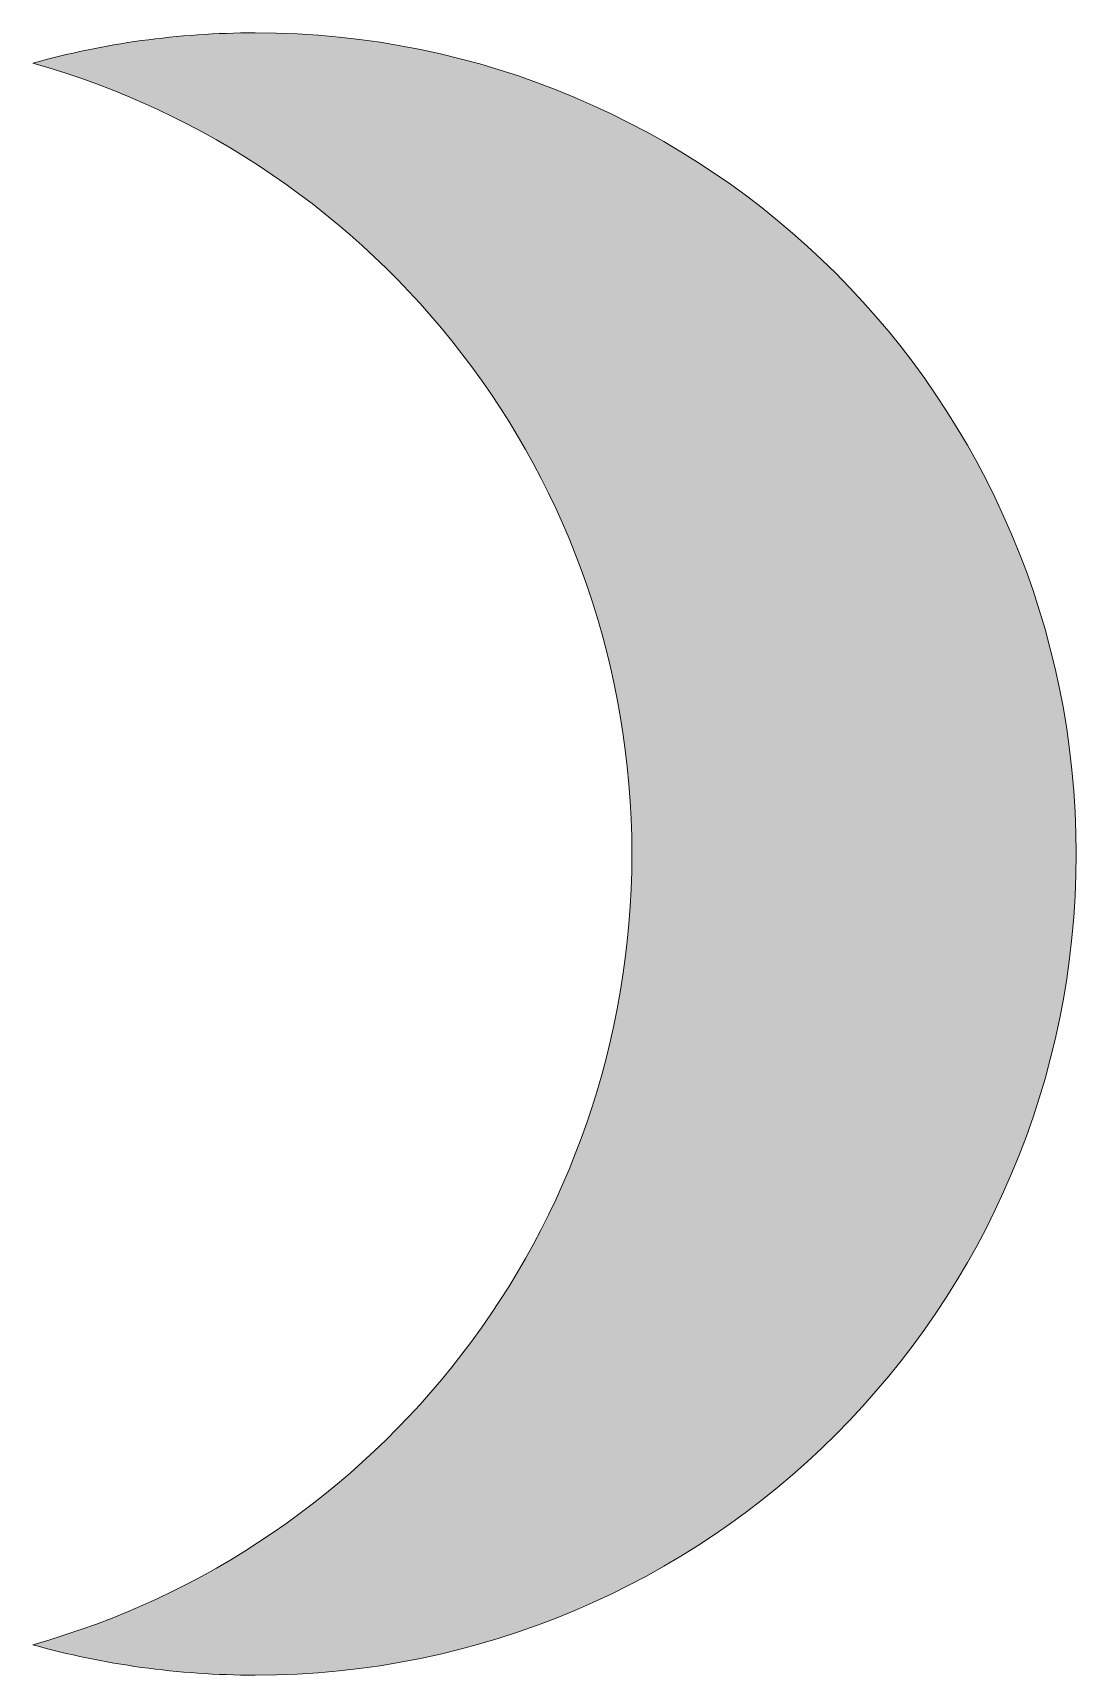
# Model space of a CAD drawing. Extents: x 123 to 472, y -423 to -100.
# Drawn here: x 347.5 to 394, y -172.8 to -99.6 of the extents above; entities that cross this region are included whole.
import ezdxf

# ---------------------------------------------------------------- set-up
doc = ezdxf.new("R2010")
doc.units = 0
doc.header["$MEASUREMENT"] = 0
doc.layers.add('Layer 1', color=7, linetype='Continuous', lineweight=0)

msp = doc.modelspace()

# ---------------------------------------------------------------- hatches: boundary and pattern name
at = {"layer": 'Layer 1', "true_color": 0xfee700, "transparency": 33554687}
h = msp.add_hatch(color=2, dxfattribs=at)
h.dxf.hatch_style = 2
edge = h.paths.add_edge_path()
edge.add_spline(control_points=[(393.99, -136.219), (393.99, -156.424), (377.612, -172.809), (357.406, -172.809), (353.975, -172.809), (350.655, -172.337), (347.505, -171.454), (362.904, -167.133), (374.195, -152.994), (374.195, -136.219), (374.195, -119.443), (362.904, -105.304), (347.505, -100.99), (350.655, -100.107), (353.975, -99.635), (357.406, -99.635), (377.612, -99.635), (393.99, -116.013), (393.99, -136.219)], knot_values=[0, 0, 0, 0, 1, 1, 1, 2, 2, 2, 3, 3, 3, 4, 4, 4, 5, 5, 5, 6, 6, 6, 6], degree=3, periodic=0)

# ---------------------------------------------------------------- linework, layer by layer
at = {"layer": 'Layer 1'}
msp.add_open_spline([(393.99, -136.219), (393.99, -156.424), (377.612, -172.809), (357.406, -172.809), (353.975, -172.809), (350.655, -172.337), (347.505, -171.454), (362.904, -167.133), (374.195, -152.994), (374.195, -136.219), (374.195, -119.443), (362.904, -105.304), (347.505, -100.99), (350.655, -100.107), (353.975, -99.635), (357.406, -99.635), (377.612, -99.635), (393.99, -116.013), (393.99, -136.219)], degree=3, knots=[0, 0, 0, 0, 1, 1, 1, 2, 2, 2, 3, 3, 3, 4, 4, 4, 5, 5, 5, 6, 6, 6, 6], dxfattribs=at)

doc.saveas('drawing.dxf')
